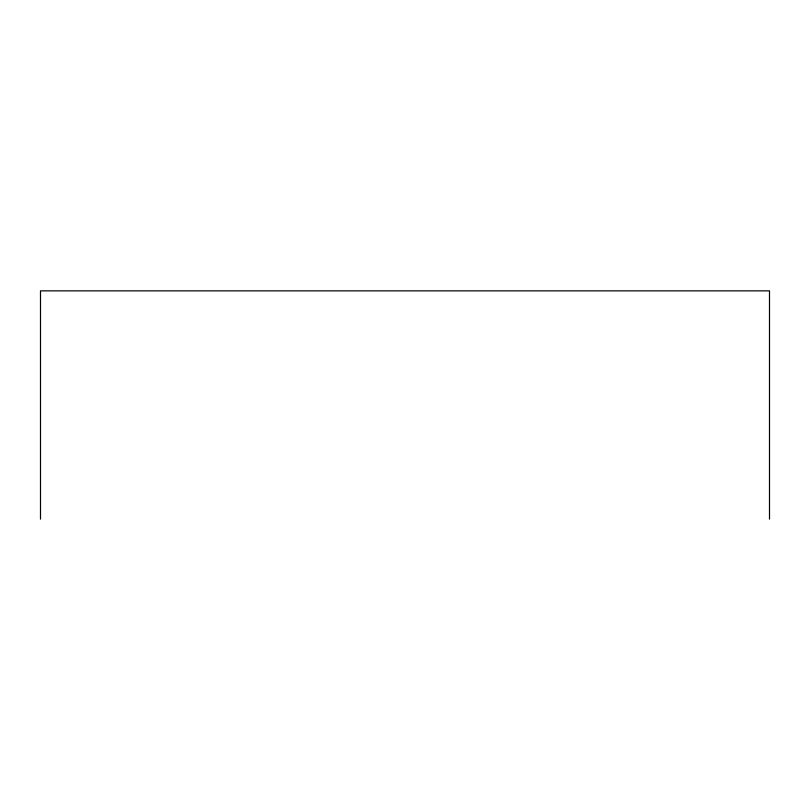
<?xml version="1.0" encoding="UTF-8"?>
<svg xmlns="http://www.w3.org/2000/svg" width="810" height="810" viewBox="0 0 810 810"><rect width="100%" height="100%" fill="white"/><g stroke="black" fill="none" stroke-linecap="round" stroke-linejoin="round"><path stroke-width="1.21" d="M769.5 519.139L769.5 290.861L40.5 290.861L40.5 519.139"/></g></svg>
